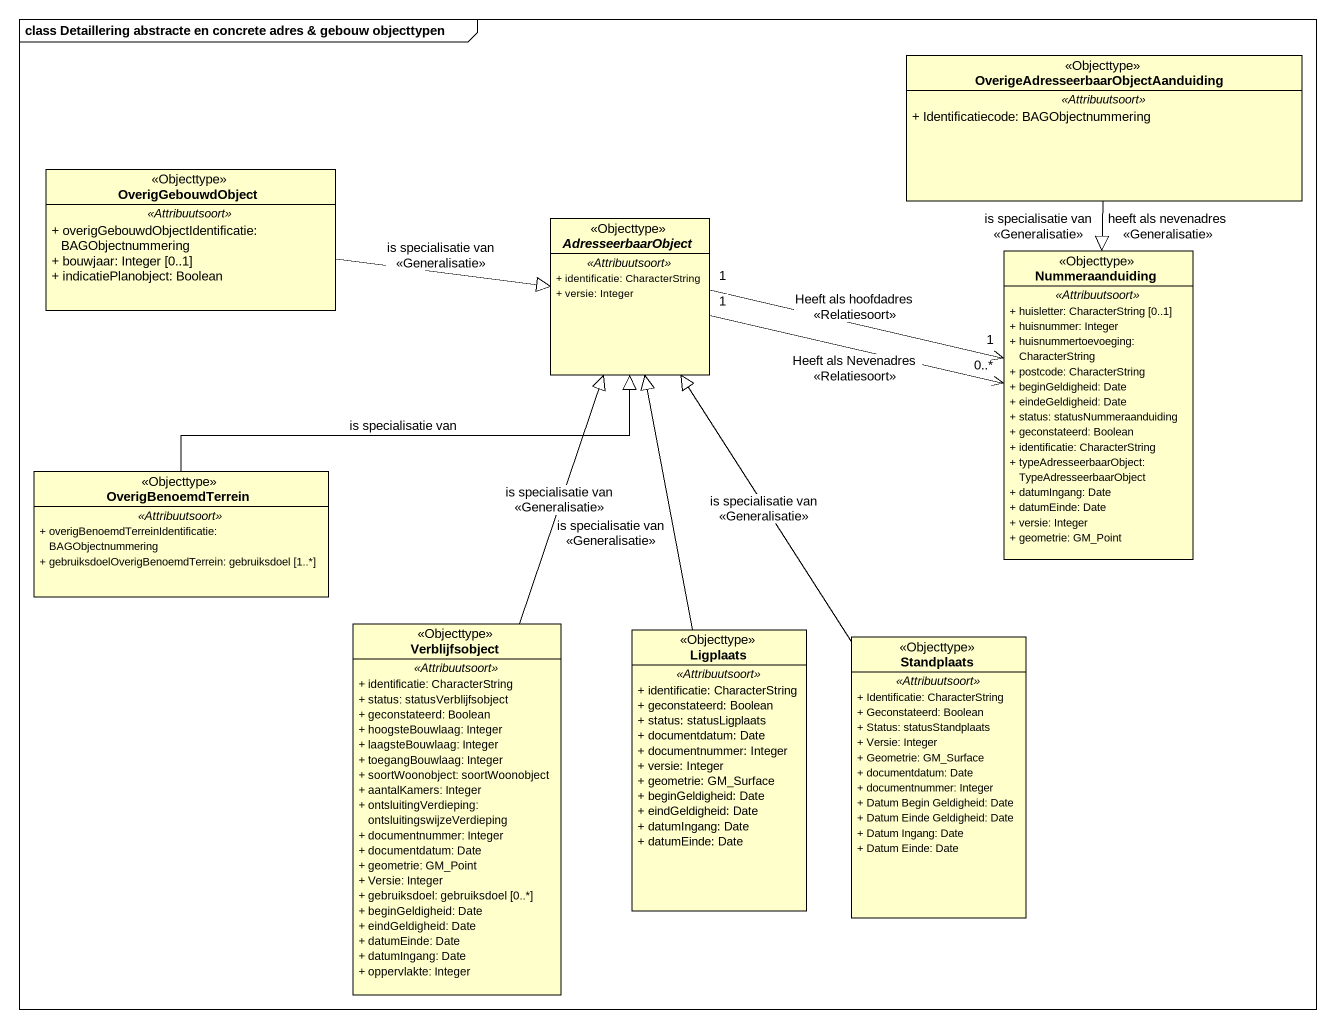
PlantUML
@startuml
mainframe class Detaillering abstracte en concrete adres & gebouw objecttypen
hide circle
hide empty members
skinparam classAttributeIconSize 0
class "OverigeAdresseerbaarObjectAanduiding" as OverigeAdresseerbaarObjectAa <<Objecttype>> {
  .. <<Attribuutsoort>> ..
  + Identificatiecode: BAGObjectnummering
}
class OverigGebouwdObject <<Objecttype>> {
  .. <<Attribuutsoort>> ..
  + overigGebouwdObjectIdentificatie: BAGObjectnummering
  + bouwjaar: Integer [0..1]
  + indicatiePlanobject: Boolean
}
abstract class AdresseerbaarObject <<Objecttype>> {
  .. <<Attribuutsoort>> ..
  + identificatie: CharacterString
  + versie: Integer
}
class Nummeraanduiding <<Objecttype>> {
  .. <<Attribuutsoort>> ..
  + huisletter: CharacterString [0..1]
  + huisnummer: Integer
  + huisnummertoevoeging: CharacterString
  + postcode: CharacterString
  + beginGeldigheid: Date
  + eindeGeldigheid: Date
  + status: statusNummeraanduiding
  + geconstateerd: Boolean
  + identificatie: CharacterString
  + typeAdresseerbaarObject: TypeAdresseerbaarObject
  + datumIngang: Date
  + datumEinde: Date
  + versie: Integer
  + geometrie: GM_Point
}
class OverigBenoemdTerrein <<Objecttype>> {
  .. <<Attribuutsoort>> ..
  + overigBenoemdTerreinIdentificatie: BAGObjectnummering
  + gebruiksdoelOverigBenoemdTerrein: gebruiksdoel [1..*]
}
class Verblijfsobject <<Objecttype>> {
  .. <<Attribuutsoort>> ..
  + identificatie: CharacterString
  + status: statusVerblijfsobject
  + geconstateerd: Boolean
  + hoogsteBouwlaag: Integer
  + laagsteBouwlaag: Integer
  + toegangBouwlaag: Integer
  + soortWoonobject: soortWoonobject
  + aantalKamers: Integer
  + ontsluitingVerdieping: ontsluitingswijzeVerdieping
  + documentnummer: Integer
  + documentdatum: Date
  + geometrie: GM_Point
  + Versie: Integer
  + gebruiksdoel: gebruiksdoel [0..*]
  + beginGeldigheid: Date
  + eindGeldigheid: Date
  + datumEinde: Date
  + datumIngang: Date
  + oppervlakte: Integer
}
class Ligplaats <<Objecttype>> {
  .. <<Attribuutsoort>> ..
  + identificatie: CharacterString
  + geconstateerd: Boolean
  + status: statusLigplaats
  + documentdatum: Date
  + documentnummer: Integer
  + versie: Integer
  + geometrie: GM_Surface
  + beginGeldigheid: Date
  + eindGeldigheid: Date
  + datumIngang: Date
  + datumEinde: Date
}
class Standplaats <<Objecttype>> {
  .. <<Attribuutsoort>> ..
  + Identificatie: CharacterString
  + Geconstateerd: Boolean
  + Status: statusStandplaats
  + Versie: Integer
  + Geometrie: GM_Surface
  + documentdatum: Date
  + documentnummer: Integer
  + Datum Begin Geldigheid: Date
  + Datum Einde Geldigheid: Date
  + Datum Ingang: Date
  + Datum Einde: Date
}
OverigeAdresseerbaarObjectAa --|> Nummeraanduiding : heeft als nevenadres\n<<Generalisatie>>
OverigeAdresseerbaarObjectAa --|> Nummeraanduiding : is specialisatie van\n<<Generalisatie>>
OverigGebouwdObject -right-|> AdresseerbaarObject : is specialisatie van\n<<Generalisatie>>
AdresseerbaarObject "1" -right-> "0..*" Nummeraanduiding : Heeft als Nevenadres\n<<Relatiesoort>>
AdresseerbaarObject "1" -right-> "1" Nummeraanduiding : Heeft als hoofdadres\n<<Relatiesoort>>
OverigBenoemdTerrein -right-|> AdresseerbaarObject : is specialisatie van
Verblijfsobject -up-|> AdresseerbaarObject : is specialisatie van\n<<Generalisatie>>
Ligplaats -up-|> AdresseerbaarObject : is specialisatie van\n<<Generalisatie>>
Standplaats -up-|> AdresseerbaarObject : is specialisatie van\n<<Generalisatie>>
@enduml
